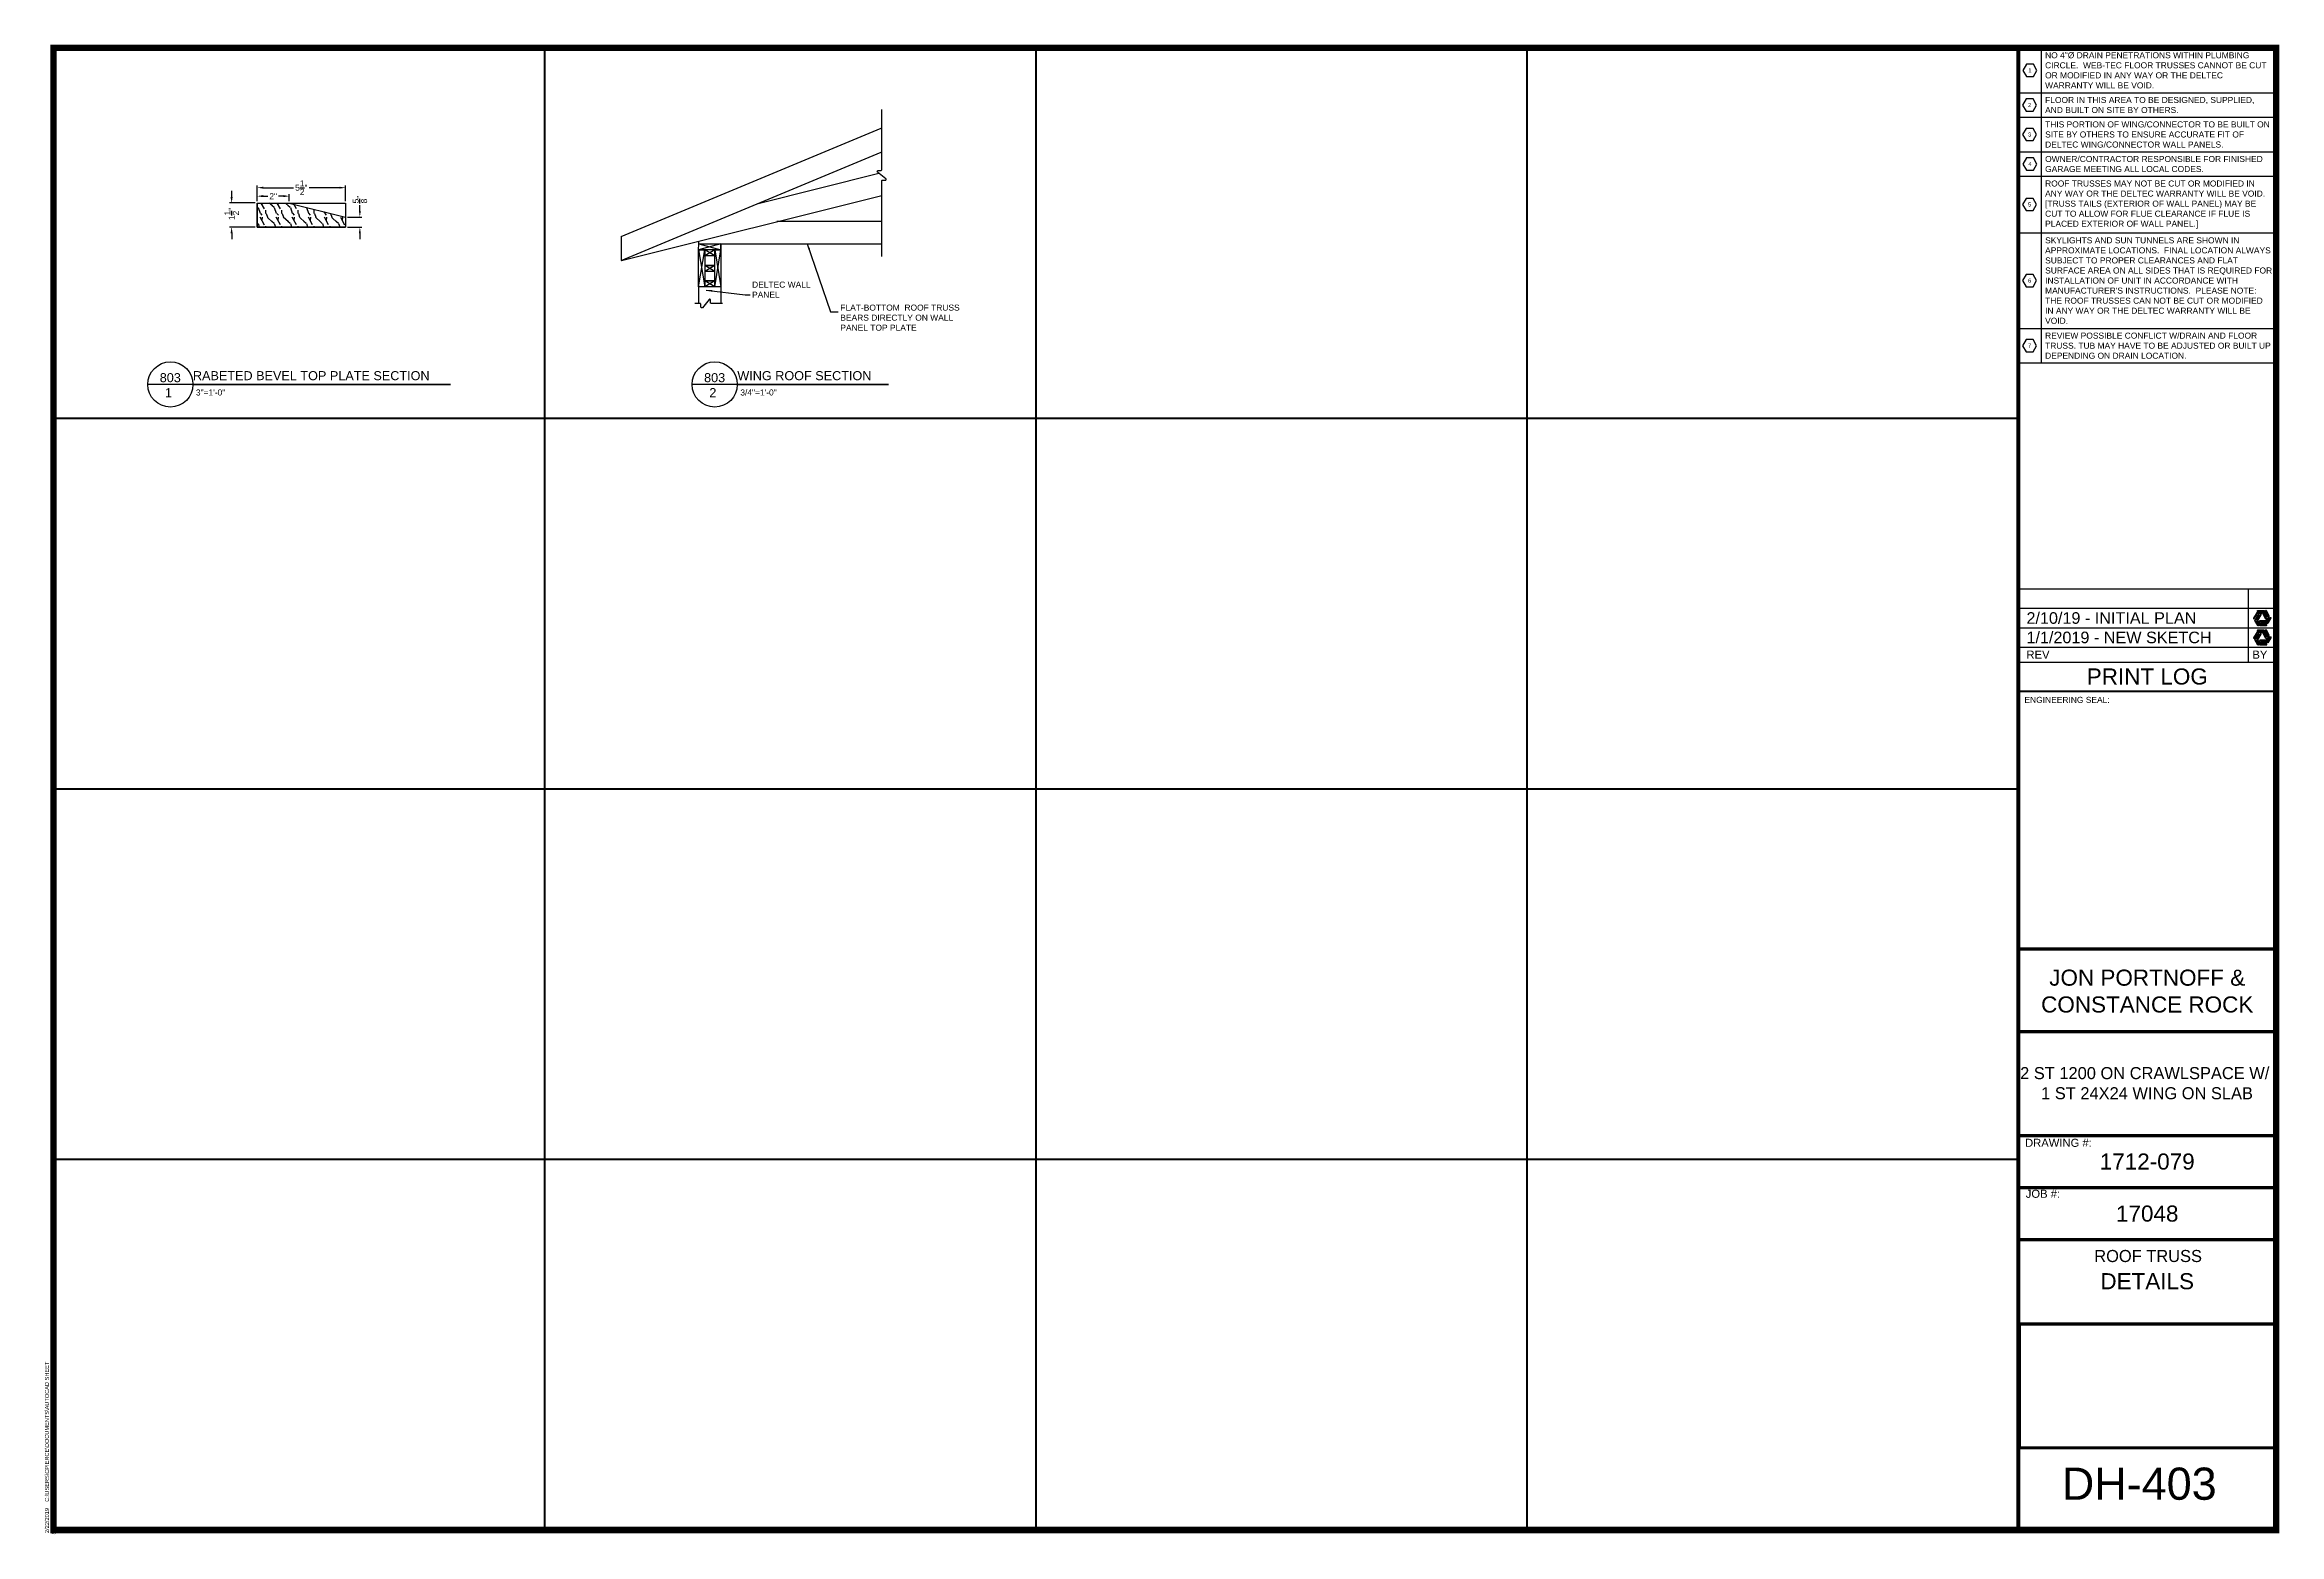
# Paper-space layout 'DH-803' of a CAD drawing. Header units: inches. Extents: x -0.2 to 34.5, y -0.1 to 23.
# The model-space entities are those that its viewports show. They can reach past a viewport. Long polylines and large blocks are cut down to what shows.
import ezdxf
from ezdxf.enums import TextEntityAlignment as Align

# ---------------------------------------------------------------- set-up
doc = ezdxf.new("R2010")
doc.units = ezdxf.units.IN
doc.header["$LTSCALE"] = 10
doc.header["$MEASUREMENT"] = 0
doc.header["$PDMODE"] = 34
doc.header["$PDSIZE"] = 18
doc.layers.get('0').update_dxf_attribs({"linetype": 'CONTINUOUS'})
doc.layers.get('DefPoints').update_dxf_attribs({"linetype": 'CONTINUOUS'})
for name, color, linetype in [('A-', 1, 'CONTINUOUS'), ('A-BLUE', 5, 'CONTINUOUS'), ('A-TXT', 222, 'CONTINUOUS'), ('S-DIMS', 4, 'CONTINUOUS'), ('S-HATCH', 5, 'CONTINUOUS'), ('S-PLATE', 190, 'CONTINUOUS')]:
    doc.layers.add(name, color=color, linetype=linetype)
doc.layers.add('VIEWPORT', color=14, linetype='CONTINUOUS', plot=False)
doc.styles.add('style1', font='arial.ttf')
doc.dimstyles.new('1-4-1', dxfattribs={"dimtxt": 0.375, "dimasz": 0.375, "dimexe": 0.125, "dimexo": 0.125, "dimgap": 0.125, "dimtad": 0, "dimdec": 4, "dimzin": 0, "dimdsep": 46, "dimlunit": 4, "dimtxsty": 'style1', "dimcen": 0.0625, "dimadec": 0, "dimazin": 0, "dimtfac": 12, "dimtdec": 4, "dimtofl": 0, "dimtmove": 2, "dimatfit": 3, "dimfxl": 1, "dimtolj": 1, "dimtzin": 0, "dimarcsym": 0})
doc.dimstyles.new('3', dxfattribs={"dimtxt": 0.375, "dimasz": 0.375, "dimexe": 0.125, "dimexo": 0.125, "dimgap": 0.125, "dimtad": 0, "dimdec": 4, "dimrnd": 0.0625, "dimzin": 0, "dimdsep": 46, "dimlunit": 4, "dimtxsty": 'style1', "dimcen": 0.09, "dimazin": 0, "dimtfac": 1, "dimtdec": 4, "dimtofl": 0, "dimtmove": 0, "dimatfit": 0, "dimfxl": 1, "dimtolj": 1, "dimtzin": 0, "dimarcsym": 0})
doc.dimstyles.new('3-4', dxfattribs={"dimtxt": 1.5, "dimasz": 1.5, "dimexe": 0.75, "dimexo": 0.75, "dimgap": 0.5, "dimtad": 0, "dimdec": 4, "dimrnd": 0.0625, "dimzin": 0, "dimdsep": 46, "dimlunit": 4, "dimtxsty": 'style1', "dimcen": 0.09, "dimazin": 0, "dimtfac": 1, "dimtdec": 4, "dimtofl": 0, "dimtmove": 0, "dimatfit": 0, "dimfxl": 1, "dimtolj": 1, "dimtzin": 0, "dimarcsym": 0})
picture_1 = doc.add_image_def('image1.jpg', size_in_pixel=(1114, 539))

# ---------------------------------------------------------------- blocks, each defined once
blk = doc.blocks.new('2018TitleBlock')
at = {"const_width": 0.1}
blk.add_lwpolyline([(-0.055, -0.05), (34.492, -0.05), (34.492, 22.982), (-0.055, 22.982)], close=True, dxfattribs=at)
at = {"const_width": 0.0501}
for points in [[(34.492, 8.979), (30.487, 8.979)], [(30.487, 7.695), (34.492, 7.695)], [(34.492, 6.078), (30.487, 6.078)], [(30.487, 5.27), (34.492, 5.27)], [(30.487, 4.461), (34.492, 4.461)], [(30.487, 3.15), (34.492, 3.15)], [(30.487, 1.227), (34.492, 1.227)]]:
    blk.add_lwpolyline(points, dxfattribs=at)
at = {"layer": 'VIEWPORT', "const_width": 0.025}
blk.add_lwpolyline([(30.737, 7.684), (34.242, 7.684)], dxfattribs=at)
at = {"style": 'style1'}
for s, insert, char_height, width, attachment_point in [('JON PORTNOFF & CONSTANCE ROCK', (32.489, 8.323), 0.25, 4.00549, 5), ('DRAWING #:', (30.59, 6.029), 0.125, 1.49018, 1), ('1712-079', (32.489, 5.674), 0.25, 4.00549, 5), ('\\pl0.125;JOB #:', (30.476, 5.237), 0.125, 3.96793, 1), ('17048', (32.489, 4.865), 0.25, 4.00549, 5), ('DETAILS', (32.489, 3.814), 0.25, 4.00549, 5)]:
    blk.add_mtext(s, dxfattribs=dict(at, insert=insert, char_height=char_height, width=width, attachment_point=attachment_point))
at = {"style": 'style1', "flags": 12}
blk.add_attdef('SHEETNO', (31.162, 0.419), '', height=0.5, dxfattribs=at)
at = {"layer": 'VIEWPORT', "color": 0, "style": 'style1', "flags": 8}
blk.add_attdef('FNAME', (-0.148, 5.972), '', height=0.15, rotation=90, dxfattribs=at)
blk = doc.blocks.new('*U913')
blk.add_line((0.469, 0), (-0.469, 0))
at = {"const_width": 0.0365}
blk.add_lwpolyline([(0.469, 0), (5.807, 0)], dxfattribs=at)
blk.add_circle((0, 0), 0.469)
at = {"style": 'style1', "flags": 4}
for tag, p in [('SHEET', (-0.002, 0.046)), ('VIEW', (-0.038, -0.265))]:
    blk.add_attdef(tag, text='', height=0.188, dxfattribs=at).set_placement(p, align=Align.CENTER)
blk.add_attdef('TITLE', text='', height=0.188, dxfattribs=at).set_placement((0.469, 0.032), align=Align.BOTTOM_LEFT)
blk.add_attdef('SCALE', text='', height=0.125, dxfattribs=at).set_placement((0.529, -0.105), align=Align.TOP_LEFT)
blk = doc.blocks.new('*U918')
blk.add_line((0.469, 0), (-0.469, 0))
at = {"const_width": 0.0365}
blk.add_lwpolyline([(0.469, 0), (3.604, 0)], dxfattribs=at)
blk.add_circle((0, 0), 0.469)
at = {"style": 'style1', "flags": 4}
for tag, p in [('SHEET', (-0.002, 0.046)), ('VIEW', (-0.038, -0.265))]:
    blk.add_attdef(tag, text='', height=0.188, dxfattribs=at).set_placement(p, align=Align.CENTER)
blk.add_attdef('TITLE', text='', height=0.188, dxfattribs=at).set_placement((0.469, 0.032), align=Align.BOTTOM_LEFT)
blk.add_attdef('SCALE', text='', height=0.125, dxfattribs=at).set_placement((0.529, -0.105), align=Align.TOP_LEFT)
blk = doc.blocks.new('SheetKey_Hexagon_na')
at = {"color": 0, "linetype": 'ByBlock', "lineweight": -2}
blk.add_lwpolyline([(1.75, 0), (0.88, 1.52), (-0.88, 1.52), (-1.75, 0), (-0.88, -1.52), (0.88, -1.52)], close=True, dxfattribs=at)
at = {"color": 0, "linetype": 'ByBlock', "lineweight": -2, "style": 'style1'}
blk.add_attdef('KEY', text='', height=1, dxfattribs=at).set_placement((0, 0), align=Align.MIDDLE)
blk = doc.blocks.new('*T951')
at = {"color": 0, "linetype": 'ByBlock', "lineweight": -2, "transparency": 16777216}
for p, q in [((0, 0), (4, 0)), ((0, 0), (0, -4.896)), ((0.348, 0), (0.348, -4.896)), ((4, 0), (4, -4.896)), ((0, -0.698), (4, -0.698)), ((0, -1.077), (4, -1.077)), ((0, -1.615), (4, -1.615)), ((0, -1.995), (4, -1.995)), ((0, -2.873), (4, -2.873)), ((0, -4.359), (4, -4.359)), ((0, -4.896), (4, -4.896))]:
    blk.add_line(p, q, dxfattribs=at)
at = {"color": 0, "transparency": 16777216, "xscale": 0.0625, "yscale": 0.0625, "zscale": 0.0625}
for p, values in [((0.174, -0.349), {'KEY': '1'}), ((0.169, -0.888), {'KEY': '2'}), ((0.169, -1.346), {'KEY': '3'}), ((0.174, -1.805), {'KEY': '4'}), ((0.169, -2.434), {'KEY': '5'}), ((0.169, -3.616), {'KEY': '6'}), ((0.169, -4.628), {'KEY': '7'})]:
    blk.add_blockref('SheetKey_Hexagon_na', p, dxfattribs=at).add_auto_attribs(values)
at = {"color": 0, "transparency": 16777216, "char_height": 0.09375, "width": 3.52706, "attachment_point": 4, "style": 'style1'}
for s, insert in [('\\A1;{\\C256;NO 4"%%C DRAIN PENETRATIONS WITHIN PLUMBING CIRCLE.  WEB-TEC FLOOR TRUSSES CANNOT BE CUT OR MODIFIED IN ANY WAY OR THE DELTEC WARRANTY WILL BE VOID.}', (0.41, -0.349)), ('\\A1;{\\C256;FLOOR IN THIS AREA TO BE DESIGNED, SUPPLIED, AND BUILT ON SITE BY OTHERS.}', (0.41, -0.888)), ('\\A1;{\\C256;THIS PORTION OF WING/CONNECTOR TO BE BUILT ON SITE BY OTHERS TO ENSURE ACCURATE FIT OF DELTEC WING/CONNECTOR WALL PANELS.\\P}', (0.41, -1.346)), ('\\A1;{\\C256;OWNER/CONTRACTOR RESPONSIBLE FOR FINISHED GARAGE MEETING ALL LOCAL CODES.}', (0.41, -1.805)), ('\\A1;{\\C256;ROOF TRUSSES MAY NOT BE CUT OR MODIFIED IN ANY WAY OR THE DELTEC WARRANTY WILL BE VOID. [TRUSS TAILS (EXTERIOR OF WALL PANEL) MAY BE CUT TO ALLOW FOR FLUE CLEARANCE IF FLUE IS PLACED EXTERIOR OF WALL PANEL.]}', (0.41, -2.434)), ("\\A1;{\\C256;SKYLIGHTS AND SUN TUNNELS ARE SHOWN IN APPROXIMATE LOCATIONS.  FINAL LOCATION ALWAYS SUBJECT TO PROPER CLEARANCES AND FLAT SURFACE AREA ON ALL SIDES THAT IS REQUIRED FOR INSTALLATION OF UNIT IN ACCORDANCE WITH MANUFACTURER'S INSTRUCTIONS.  PLEASE NOTE:  THE ROOF TRUSSES CAN NOT BE CUT OR MODIFIED IN ANY WAY OR THE DELTEC WARRANTY WILL BE VOID. \\P}", (0.41, -3.616)), ('{\\C256;REVIEW POSSIBLE CONFLICT W/DRAIN AND FLOOR TRUSS. TUB MAY HAVE TO BE ADJUSTED OR BUILT UP DEPENDING ON DRAIN LOCATION.}', (0.41, -4.628))]:
    blk.add_mtext(s, dxfattribs=dict(at, insert=insert))
blk = doc.blocks.new('DELTEC_LOGO_2018')
for points in [[(0.04, 0.37), (0.21, 0.65), (0.46, 0.65), (0.62, 0.36, 0.722925), (0.66, 0.39), (0.49, 0.7), (0.18, 0.7), (0, 0.39, 0.98201)], [(0.67, 0.06), (0.35, 0.07), (0.22, 0.28), (0.39, 0.57, 0.722925), (0.35, 0.59), (0.17, 0.28), (0.32, 0.02), (0.67, 0.02, 0.98201)], [(0.62, 0.76), (0.78, 0.48), (0.65, 0.26), (0.32, 0.26, 0.722925), (0.33, 0.22), (0.68, 0.22), (0.83, 0.48), (0.66, 0.78, 0.98201)]]:
    blk.add_lwpolyline(points, format="xyb", close=True)
for points in [[(0.27, 0.56), (0.11, 0.28), (0.26, 0.03, -0.835371), (0.22, 0.01), (0.06, 0.28), (0.23, 0.58, -0.939451), (0.27, 0.56, 0.201759)], [(0.67, 0.47), (0.52, 0.75), (0.22, 0.75, -0.835371), (0.22, 0.79), (0.54, 0.79), (0.72, 0.49, -0.939451), (0.67, 0.47, 0.201759)], [(0.39, 0.17), (0.71, 0.17), (0.85, 0.42, -0.835371), (0.9, 0.39), (0.74, 0.12), (0.39, 0.12, -0.939451), (0.39, 0.17, 0.201759)]]:
    blk.add_lwpolyline(points, format="xyb")
blk = doc.blocks.new('*T952')
at = {"color": 0, "linetype": 'ByBlock', "lineweight": -2, "transparency": 16777216}
for p, q in [((0, 1.59), (4.005, 1.59)), ((0, 0), (0, 1.59)), ((3.574, 0.453), (3.574, 1.59)), ((4.005, 0), (4.005, 1.59)), ((0, 1.288), (4.005, 1.288)), ((0, 0.985), (4.005, 0.985)), ((0, 0.682), (4.005, 0.682)), ((0, 0.453), (4.005, 0.453)), ((0, 0), (4.005, 0))]:
    blk.add_line(p, q, dxfattribs=at)
at = {"color": 0, "transparency": 16777216, "xscale": 0.3011751587649757, "yscale": 0.3011751587649757, "zscale": 0.3011751587649757}
for p in [(3.655, 1.016, 0), (3.655, 0.714, 0)]:
    blk.add_blockref('DELTEC_LOGO_2018', p, dxfattribs=at)
at = {"color": 0, "transparency": 16777216, "style": 'style1'}
for s, insert, char_height, width, attachment_point in [('2/10/19 - INITIAL PLAN', (0.125, 1.136), 0.18, 3.32449, 4), ('1/1/2019 - NEW SKETCH', (0.125, 0.834), 0.18, 3.32449, 4), ('REV', (0.125, 0.568), 0.125, 3.32449, 4), ('PRINT LOG', (2.003, 0.227), 0.25, 3.88049, 5), ('BY', (3.637, 0.568), 0.125, 0.306, 4)]:
    blk.add_mtext(s, dxfattribs=dict(at, insert=insert, char_height=char_height, width=width, attachment_point=attachment_point))
blk = doc.blocks.new('*U703')
blk.add_lwpolyline([(-19.77, 0), (-6.71, 0, 0.414214), (-5.71, 1), (-5.71, 4.24, -0.707458), (-3.93, 4.87), (3.93, -4.87, 0.707458), (5.71, -4.24), (5.71, -1, -0.414214), (6.71, 0), (12.95, 0)], format="xyb")
blk = doc.blocks.new('*U704')
blk.add_lwpolyline([(-96.18, 0), (-6.71, 0, 0.414214), (-5.71, 1), (-5.71, 4.24, -0.707458), (-3.93, 4.87), (3.93, -4.87, 0.707458), (5.71, -4.24), (5.71, -1, -0.414214), (6.71, 0), (78.17, 0)], format="xyb")
blk = doc.blocks.new('*D883')
at = {"layer": 'DefPoints', "color": 0, "transparency": 16777216}
for p in [(7012.92, 1258.07), (7012.92, 1257.45), (7013.81, 1258.07)]:
    blk.add_point(p, dxfattribs=at)
at = {"layer": 'S-DIMS', "color": 0, "lineweight": -2, "transparency": 16777216}
for p, q in [((7013.81, 1258.45), (7013.81, 1258.82)), ((7013.05, 1258.07), (7013.93, 1258.07)), ((7013.05, 1257.45), (7013.93, 1257.45)), ((7013.81, 1257.07), (7013.81, 1256.7))]:
    blk.add_line(p, q, dxfattribs=at)
at = {"layer": 'S-DIMS', "color": 0, "transparency": 16777216}
for points in [[(7013.75, 1258.45), (7013.87, 1258.45), (7013.81, 1258.07)], [(7013.75, 1257.07), (7013.87, 1257.07), (7013.81, 1257.45)]]:
    blk.add_solid(points, dxfattribs=at)
at = {"layer": 'S-DIMS', "color": 0, "transparency": 16777216, "insert": (7013.81, 1259.16), "char_height": 0.375, "attachment_point": 5, "rotation": 90, "style": 'style1'}
blk.add_mtext('\\A1;{\\H1.000000x;\\S5/8;}"', dxfattribs=at)
blk = doc.blocks.new('*D884')
at = {"layer": 'DefPoints', "color": 0, "transparency": 16777216}
for p in [(7005.84, 1258.95), (7007.42, 1258.95), (7007.42, 1257.45)]:
    blk.add_point(p, dxfattribs=at)
at = {"layer": 'S-DIMS', "color": 0, "lineweight": -2, "transparency": 16777216}
for p, q in [((7007.3, 1258.95), (7005.71, 1258.95)), ((7005.84, 1259.32), (7005.84, 1259.7)), ((7007.3, 1257.45), (7005.71, 1257.45)), ((7005.84, 1257.07), (7005.84, 1256.7))]:
    blk.add_line(p, q, dxfattribs=at)
at = {"layer": 'S-DIMS', "color": 0, "transparency": 16777216}
for points in [[(7005.77, 1259.32), (7005.9, 1259.32), (7005.84, 1258.95)], [(7005.77, 1257.07), (7005.9, 1257.07), (7005.84, 1257.45)]]:
    blk.add_solid(points, dxfattribs=at)
at = {"layer": 'S-DIMS', "color": 0, "transparency": 16777216, "insert": (7005.84, 1258.27), "char_height": 0.375, "attachment_point": 5, "rotation": 90, "style": 'style1'}
blk.add_mtext('\\A1;1{\\H1.000000x;\\S1/2;}"', dxfattribs=at)
blk = doc.blocks.new('*D885')
at = {"layer": 'DefPoints', "color": 0, "transparency": 16777216}
for p in [(7007.42, 1258.95), (7009.42, 1259.37), (7009.42, 1258.95)]:
    blk.add_point(p, dxfattribs=at)
at = {"layer": 'S-DIMS', "color": 0, "lineweight": -2, "transparency": 16777216}
for p, q in [((7007.42, 1259.07), (7007.42, 1259.5)), ((7007.8, 1259.37), (7008.08, 1259.37)), ((7009.05, 1259.37), (7008.76, 1259.37)), ((7009.42, 1259.07), (7009.42, 1259.5))]:
    blk.add_line(p, q, dxfattribs=at)
at = {"layer": 'S-DIMS', "color": 0, "transparency": 16777216}
for points in [[(7007.8, 1259.44), (7007.8, 1259.31), (7007.42, 1259.37)], [(7009.05, 1259.44), (7009.05, 1259.31), (7009.42, 1259.37)]]:
    blk.add_solid(points, dxfattribs=at)
at = {"layer": 'S-DIMS', "color": 0, "transparency": 16777216, "insert": (7008.42, 1259.37), "char_height": 0.375, "attachment_point": 5, "style": 'style1'}
blk.add_mtext('\\A1;2"', dxfattribs=at)
blk = doc.blocks.new('*D886')
at = {"layer": 'DefPoints', "color": 0, "transparency": 16777216}
for p in [(7007.42, 1258.95), (7012.92, 1259.9), (7012.92, 1258.95)]:
    blk.add_point(p, dxfattribs=at)
at = {"layer": 'S-DIMS', "color": 0, "lineweight": -2, "transparency": 16777216}
for p, q in [((7007.42, 1259.07), (7007.42, 1260.03)), ((7007.8, 1259.9), (7009.69, 1259.9)), ((7012.55, 1259.9), (7010.65, 1259.9)), ((7012.92, 1259.07), (7012.92, 1260.03))]:
    blk.add_line(p, q, dxfattribs=at)
at = {"layer": 'S-DIMS', "color": 0, "transparency": 16777216}
for points in [[(7007.8, 1259.96), (7007.8, 1259.84), (7007.42, 1259.9)], [(7012.55, 1259.96), (7012.55, 1259.84), (7012.92, 1259.9)]]:
    blk.add_solid(points, dxfattribs=at)
at = {"layer": 'S-DIMS', "color": 0, "transparency": 16777216, "insert": (7010.17, 1259.9), "char_height": 0.375, "attachment_point": 5, "style": 'style1'}
blk.add_mtext('\\A1;5{\\H1.000000x;\\S1/2;}"', dxfattribs=at)

msp = doc.modelspace()

# ---------------------------------------------------------------- hatches: boundary and pattern name
at = {"layer": 'S-HATCH'}
h = msp.add_hatch(dxfattribs=at)
h.set_pattern_fill('WOOD_2', color=256, style=0, pattern_type=2)
h.set_pattern_definition([(108.4349, (-6503.37937, 7522.2992), (-0.999998403, 2.0000004346), [0.379473, -2.782804]), (139.3987, (-6503.49937, 7522.6592), (-5.99999901816, 5.0000004212), [0.184391, -9.035154]), (136.8476, (-6502.639365, 7522.779203), (-14.99999753751, 14.00000283388), [0.438634, -21.493078]), (109.9831, (-6502.959365, 7523.0792), (-2.999999454, 8.0000006588), [0.234094, -11.470606]), (90, (-6503.0394, 7522.2992), (-1, 1), [0.2, -0.8]), (118.4429, (-6503.039365, 7522.499203), (6.9999938389, -13.00000376594), [0.545894, -26.748794]), (84.2894, (-6503.29937, 7522.9792), (-1.00000131467, -8.9999994235), [0.200998, -9.848878]), (129.8056, (-6503.27937, 7523.1792), (4.0000024326, -4.9999980613), [0.156205, -7.654045])])
h.paths.add_polyline_path([(7007.42027, 1258.94607), (7009.42027, 1258.94607), (7012.92027, 1258.07107), (7012.92027, 1257.44607), (7007.42027, 1257.44607)])

# ---------------------------------------------------------------- linework, layer by layer
at = {"layer": 'A-'}
for p, q in [((5576.40534, 1300.71882), (5550.33932, 1300.71882)), ((5511.61198, 1297.01038), (5511.61198, 1291.05205)), ((5530.9155, 1295.21882), (5530.93134, 1295.86683)), ((5530.9155, 1295.21882), (5576.40534, 1295.21882)), ((5536.37906, 1293.72876), (5536.3831, 1295.22977)), ((5536.37906, 1293.72876), (5536.37906, 1280.33849)), ((5534.87906, 1292.17176), (5532.37906, 1292.17176)), ((5534.87906, 1289.79676), (5532.37906, 1289.79676)), ((5534.87906, 1288.29676), (5532.37906, 1288.29676)), ((5534.87906, 1285.97876), (5532.37906, 1285.97876)), ((5530.87906, 1284.47876), (5530.87906, 1280.33849)), ((5534.87906, 1284.47876), (5532.37906, 1284.47876))]:
    msp.add_line(p, q, dxfattribs=at)
at = {"layer": 'A-', "color": 5}
for p, q in [((5534.87906, 1293.72876), (5532.37906, 1292.17176)), ((5534.87906, 1292.17176), (5532.37906, 1293.72876)), ((5534.87906, 1289.79676), (5532.37906, 1288.29676)), ((5534.87906, 1288.29676), (5532.37906, 1289.79676)), ((5534.87906, 1285.97876), (5532.37906, 1284.47876)), ((5534.87906, 1284.47876), (5532.37906, 1285.97876))]:
    msp.add_line(p, q, dxfattribs=at)
at = {"layer": 'A-'}
for points in [[(5511.61198, 1297.01038), (5576.30431, 1323.96552)], [(5511.61198, 1291.05205), (5576.30431, 1318.00718)], [(5545.66927, 1305.22269), (5575.69247, 1312.72849)], [(5511.71301, 1291.06224), (5576.40534, 1307.23533)]]:
    msp.add_lwpolyline(points, dxfattribs=at)
for points in [[(5530.9155, 1295.21882), (5536.37906, 1295.22876), (5536.37906, 1293.72876), (5530.87906, 1293.72876)], [(5532.37906, 1293.72876), (5532.37906, 1284.47876), (5530.87906, 1284.47876), (5530.87906, 1293.72876)], [(5536.37906, 1293.72876), (5536.37906, 1284.47876), (5534.87906, 1284.47876), (5534.87906, 1293.72876)], [(5534.87906, 1292.17176), (5532.37906, 1292.17176), (5532.37906, 1289.79676), (5534.87906, 1289.79676)], [(5534.87906, 1288.29676), (5532.37906, 1288.29676), (5532.37906, 1285.97876), (5534.87906, 1285.97876)]]:
    msp.add_lwpolyline(points, close=True, dxfattribs=at)
at = {"layer": 'A-', "color": 5}
for points in [[(5530.9155, 1295.21882), (5536.37906, 1293.72876), (5536.37906, 1295.22876), (5530.87906, 1293.72876)], [(5530.87906, 1284.47876), (5532.37906, 1293.72876), (5530.87906, 1293.72876), (5532.37906, 1284.47876)], [(5534.87906, 1284.47876), (5536.37906, 1293.72876), (5534.87906, 1293.72876), (5536.37906, 1284.47876)]]:
    msp.add_lwpolyline(points, dxfattribs=at)
at = {"layer": 'S-HATCH'}
msp.add_lwpolyline([(7007.42027, 1258.94607), (7009.42027, 1258.94607), (7012.92027, 1258.07107), (7012.92027, 1257.44607), (7007.42027, 1257.44607)], close=True, dxfattribs=at)
at = {"layer": 'S-PLATE'}
for p, q in [((7007.42027, 1258.94607), (7007.42027, 1257.44607)), ((7007.42027, 1258.94607), (7012.92027, 1258.94607)), ((7009.42027, 1258.94607), (7012.92027, 1258.07107)), ((7012.92027, 1258.94607), (7012.92027, 1257.44607)), ((7007.42027, 1257.44607), (7012.92027, 1257.44607))]:
    msp.add_line(p, q, dxfattribs=at)

# ---------------------------------------------------------------- block references
at = {"layer": 'A-BLUE', "xscale": -0.2100000000000364, "yscale": 0.2100000000000364, "zscale": 0.2100000000000364, "rotation": 270}
msp.add_blockref('*U704', (5576.40534, 1312.21411), dxfattribs=at)
at = {"layer": 'A-TXT', "xscale": -0.2100000000000364, "yscale": 0.2100000000000364, "zscale": 0.2100000000000364}
msp.add_blockref('*U703', (5532.62906, 1280.33849), dxfattribs=at)

# ---------------------------------------------------------------- texts
at = {"layer": 'A-TXT', "insert": (5544.16188, 1281.79476), "char_height": 1.5, "attachment_point": 7, "style": 'style1'}
msp.add_mtext('DELTEC WALL\\PPANEL', dxfattribs=at)
at = {"layer": 'A-TXT', "insert": (5566.11438, 1273.56275), "char_height": 1.5, "width": 35.370523, "attachment_point": 7, "style": 'style1'}
msp.add_mtext('FLAT-BOTTOM  ROOF TRUSS BEARS DIRECTLY ON WALL PANEL TOP PLATE', dxfattribs=at)

# ---------------------------------------------------------------- dimensions: what is measured, and where the dimension line sits
at = {"layer": 'S-DIMS'}
for base, p2, dimstyle, picture, middle in [((7012.92027, 1259.9015), (7012.92027, 1258.94607), '3', '*D886', (7010.17027, 1259.9015)), ((7009.42027, 1259.3735), (7009.42027, 1258.94607), '1-4-1', '*D885', (7008.42027, 1259.3735))]:
    dim = msp.add_linear_dim(base=base, p1=(7007.42027, 1258.94607), p2=p2, dimstyle=dimstyle, dxfattribs=at)
    dim.commit()
    dim.dimension.update_dxf_attribs({"geometry": picture, "text_midpoint": middle})
dim = msp.add_linear_dim(base=(7005.83566, 1258.94607), p1=(7007.42027, 1257.44607), p2=(7007.42027, 1258.94607), angle=90, dimstyle='3', dxfattribs=at)
dim.commit()
dim.dimension.update_dxf_attribs({"geometry": '*D884', "text_midpoint": (7005.83566, 1258.2672), "dimtype": 160})
dim = msp.add_linear_dim(base=(7013.809, 1258.07107), p1=(7012.92027, 1257.44607), p2=(7012.92027, 1258.07107), angle=90, dimstyle='3', dxfattribs=at)
dim.commit()
dim.dimension.update_dxf_attribs({"geometry": '*D883', "text_midpoint": (7013.809, 1259.16362)})

# ---------------------------------------------------------------- leaders
at = {"layer": 'A-TXT'}
msp.add_leader([(5557.90066, 1295.21882), (5563.67082, 1278.27791), (5565.61438, 1278.27791)], dimstyle='3-4', override={"dimgap": 0.5, "dimtad": 0}, dxfattribs=at)
at = {"layer": 'A-TXT', "annotation_type": 0, "has_hookline": 1, "hookline_direction": 0, "text_width": 14.31958}
msp.add_leader([(5532.76073, 1283.66763), (5542.47948, 1282.54476), (5543.66188, 1282.54476)], dimstyle='3-4', override={"dimgap": 0.5, "dimtad": 0}, dxfattribs=at)

psp = doc.layouts.new('DH-803')

# ---------------------------------------------------------------- linework, layer by layer
psp.add_lwpolyline([(-0.055, 22.982), (30.487, 22.982), (30.487, -0.05), (-0.055, -0.05)], close=True)
psp.add_lwpolyline([(-0.055, 22.982), (30.487, 22.982), (30.487, -0.05), (-0.055, -0.05)], close=True)
for points, const_width in [([(7.58, -0.05), (7.58, 22.982)], 0.0312), ([(15.216, -0.05), (15.216, 22.982)], 0.0312), ([(22.851, -0.05), (22.851, 22.982)], 0.0312), ([(30.487, 22.982), (30.487, -0.05)], 0.0625), ([(30.487, 9.701), (30.487, 22.982)], 0.0469), ([(30.487, 17.224), (-0.055, 17.224)], 0.0312), ([(30.487, 12.985), (34.492, 12.985)], 0.0312), ([(30.487, 11.466), (-0.055, 11.466)], 0.0312), ([(30.487, 5.708), (-0.055, 5.708)], 0.0312)]:
    psp.add_lwpolyline(points, dxfattribs=dict(const_width=const_width))

# ---------------------------------------------------------------- block references
ref = psp.add_blockref('2018TitleBlock', (0, 0))
ref.add_attrib('SHEETNO', 'DH-403', (31.162, 0.419), dxfattribs={"height": 0.5, "style": 'style1'})
for name, p in [('*T951', (30.492, 22.982)), ('*T952', (30.487, 12.985))]:
    psp.add_blockref(name, p)
ref = psp.add_blockref('*U913', (1.761, 17.752), dxfattribs=dict(xscale=0.75, yscale=0.75, zscale=0.75))
ref.add_attrib('SHEET', '803', dxfattribs={"height": 0.1406, "style": 'style1'}).set_placement((1.76, 17.787), align=Align.CENTER)
ref.add_attrib('TITLE', 'RABETED BEVEL TOP PLATE SECTION', dxfattribs={"height": 0.14062, "style": 'style1'}).set_placement((2.112, 17.776), align=Align.BOTTOM_LEFT)
ref.add_attrib('SCALE', '3"=1\'-0"', dxfattribs={"height": 0.0938, "style": 'style1'}).set_placement((2.158, 17.674), align=Align.TOP_LEFT)
ref.add_attrib('VIEW', '1', dxfattribs={"height": 0.141, "style": 'style1'}).set_placement((1.732, 17.554), align=Align.CENTER)
ref = psp.add_blockref('*U918', (10.222, 17.752), dxfattribs=dict(xscale=0.75, yscale=0.75, zscale=0.75))
ref.add_attrib('SHEET', '803', dxfattribs={"height": 0.1406, "style": 'style1'}).set_placement((10.221, 17.787), align=Align.CENTER)
ref.add_attrib('TITLE', 'WING ROOF SECTION', dxfattribs={"height": 0.14062, "style": 'style1'}).set_placement((10.574, 17.776), align=Align.BOTTOM_LEFT)
ref.add_attrib('SCALE', '3/4"=1\'-0"', dxfattribs={"height": 0.0938, "style": 'style1'}).set_placement((10.62, 17.674), align=Align.TOP_LEFT)
ref.add_attrib('VIEW', '2', dxfattribs={"height": 0.141, "style": 'style1'}).set_placement((10.194, 17.554), align=Align.CENTER)

# ---------------------------------------------------------------- texts
at = {"style": 'style1'}
for s, insert, char_height, width, attachment_point in [('ENGINEERING SEAL:', (30.581, 12.897), 0.09375, 1.29667, 1), ('{\\W0.975;2 ST 1200 ON CRAWLSPACE W/  1 ST 24X24 WING ON SLAB}', (32.486, 6.892), 0.1875, 4.00549, 5), ('{\\W0.975;ROOF TRUSS}', (32.503, 4.206), 0.1875, 2.81828, 5)]:
    psp.add_mtext(s, dxfattribs=dict(at, insert=insert, char_height=char_height, width=width, attachment_point=attachment_point))
at = {"insert": (-0.189, -0.122), "char_height": 0.0625, "width": 4.70609, "attachment_point": 1, "rotation": 90, "style": 'style1'}
psp.add_mtext(' 2/22/2019    C:\\\\USERS\\\\CPIERCE\\\\DOCUMENTS\\\\AUTOCAD SHEET SETS\\\\PORTNOFF-ROCK_FINAL\\\\1712-079_DETAILS.DWG', dxfattribs=at)

# ---------------------------------------------------------------- pictures from other files: only their frames are drawn
image = psp.add_image(picture_1, insert=(30.517, 1.227), size_in_units=(3.975, 1.923), dxfattribs=dict(fade=32))
image.dxf.flags = 11

# ---------------------------------------------------------------- viewports
at = {"layer": 'VIEWPORT', "view_target_point": (200.43455, 820.26091)}
vp = psp.add_viewport(center=(3.763, 20.103), size=(7.635, 5.75789), view_center_point=(6809.60129, 436.81177), view_height=23.0315527, dxfattribs=at)
vp.frozen_layers = ['VIEWPORT']
vp = psp.add_viewport(center=(11.398, 20.103), size=(7.635, 5.75789), view_center_point=(5353.24561, 477.58396), view_height=92.1262109, status=3, dxfattribs=at)
vp.frozen_layers = ['VIEWPORT']

doc.saveas('drawing.dxf')
